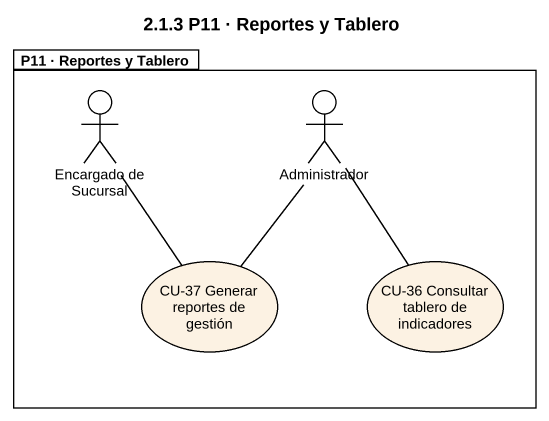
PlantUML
@startuml
title 2.1.3 P11 · Reportes y Tablero
package "P11 · Reportes y Tablero" as P11_Reportes_y_Tablero {
  actor "Encargado de Sucursal" as Encargado_de_Sucursal
  actor Administrador
  usecase "CU-37 Generar reportes de gestión" as CU_37_Generar_reportes_de
  usecase "CU-36 Consultar tablero de indicadores" as CU_36_Consultar_tablero_de
}
Encargado_de_Sucursal -- CU_37_Generar_reportes_de
Administrador -- CU_37_Generar_reportes_de
Administrador -- CU_36_Consultar_tablero_de
@enduml
